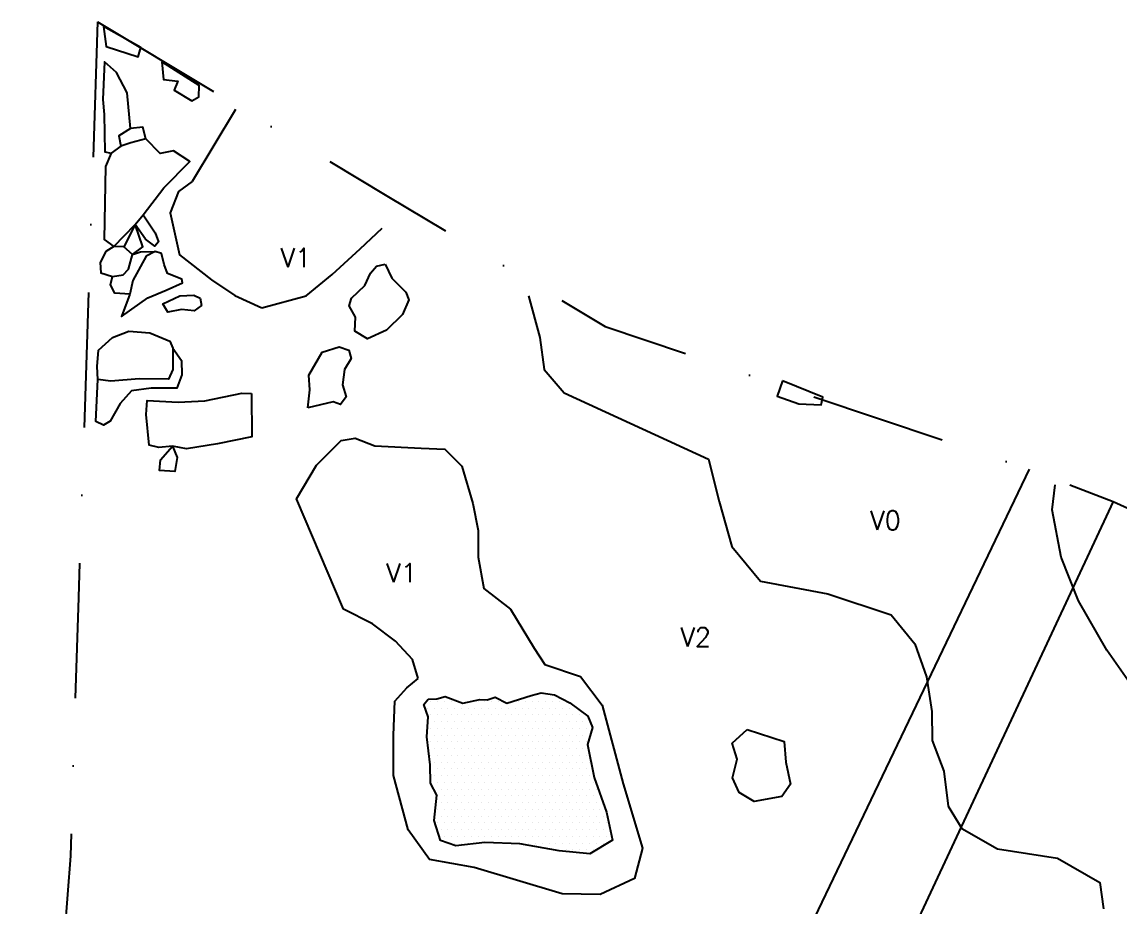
# Model space of a CAD drawing. Header units: metres. Extents: x -894 to -502, y -1356 to -959.
# Drawn here: x -894.4 to -691.2, y -1123.1 to -959.3 of the extents above; entities that cross this region are included whole.
import ezdxf

# ---------------------------------------------------------------- set-up
doc = ezdxf.new("R2010")
doc.units = ezdxf.units.M
doc.header["$LTSCALE"] = 25
doc.header["$MEASUREMENT"] = 0
doc.linetypes.add('STRICHPUNKTX2', pattern=[2, 1, -0.5, 0, -0.5])
doc.layers.get('0').update_dxf_attribs({"linetype": 'CONTINUOUS'})
for name, color, linetype in [('BEFUND', 1, 'CONTINUOUS'), ('BEFUNDSCHRAFF', 1, 'CONTINUOUS'), ('GRABUNGSGRENZE', 3, 'STRICHPUNKTX2'), ('STEINE', 4, 'CONTINUOUS'), ('STEINESCHRAFF', 4, 'CONTINUOUS'), ('TPROFIL', 3, 'CONTINUOUS')]:
    doc.layers.add(name, color=color, linetype=linetype)
doc.styles.get("Standard").update_dxf_attribs({"font": 'txt.shx'})

# ---------------------------------------------------------------- blocks, each defined once
blk = doc.blocks.new('*X4')
at = {"color": 0}
for p, q in [((-818.75, -1085), (-818.75, -1085)), ((-817.5, -1085), (-817.5, -1085)), ((-816.25, -1085), (-816.25, -1085)), ((-815, -1085), (-815, -1085)), ((-810, -1085), (-810, -1085)), ((-808.75, -1085), (-808.75, -1085)), ((-807.5, -1085), (-807.5, -1085)), ((-806.25, -1085), (-806.25, -1085)), ((-802.5, -1085), (-802.5, -1085)), ((-801.25, -1085), (-801.25, -1085)), ((-800, -1085), (-800, -1085)), ((-799.375, -1083.75), (-799.375, -1083.75)), ((-798.75, -1085), (-798.75, -1085)), ((-798.125, -1083.75), (-798.125, -1083.75)), ((-797.5, -1085), (-797.5, -1085)), ((-796.875, -1083.75), (-796.875, -1083.75)), ((-796.25, -1085), (-796.25, -1085)), ((-795, -1085), (-795, -1085)), ((-793.75, -1085), (-793.75, -1085)), ((-819.375, -1086.25), (-819.375, -1086.25)), ((-818.125, -1086.25), (-818.125, -1086.25)), ((-816.875, -1086.25), (-816.875, -1086.25)), ((-815.625, -1086.25), (-815.625, -1086.25)), ((-814.375, -1086.25), (-814.375, -1086.25)), ((-813.125, -1086.25), (-813.125, -1086.25)), ((-811.875, -1086.25), (-811.875, -1086.25)), ((-810.625, -1086.25), (-810.625, -1086.25)), ((-809.375, -1086.25), (-809.375, -1086.25)), ((-808.125, -1086.25), (-808.125, -1086.25)), ((-806.875, -1086.25), (-806.875, -1086.25)), ((-805.625, -1086.25), (-805.625, -1086.25)), ((-804.375, -1086.25), (-804.375, -1086.25)), ((-803.125, -1086.25), (-803.125, -1086.25)), ((-801.875, -1086.25), (-801.875, -1086.25)), ((-800.625, -1086.25), (-800.625, -1086.25)), ((-799.375, -1086.25), (-799.375, -1086.25)), ((-798.125, -1086.25), (-798.125, -1086.25)), ((-796.875, -1086.25), (-796.875, -1086.25)), ((-795.625, -1086.25), (-795.625, -1086.25)), ((-794.375, -1086.25), (-794.375, -1086.25)), ((-793.125, -1086.25), (-793.125, -1086.25)), ((-791.875, -1086.25), (-791.875, -1086.25)), ((-818.75, -1087.5), (-818.75, -1087.5)), ((-818.125, -1088.75), (-818.125, -1088.75)), ((-817.5, -1087.5), (-817.5, -1087.5)), ((-816.875, -1088.75), (-816.875, -1088.75)), ((-816.25, -1087.5), (-816.25, -1087.5)), ((-815.625, -1088.75), (-815.625, -1088.75)), ((-815, -1087.5), (-815, -1087.5)), ((-814.375, -1088.75), (-814.375, -1088.75)), ((-813.75, -1087.5), (-813.75, -1087.5)), ((-813.125, -1088.75), (-813.125, -1088.75)), ((-812.5, -1087.5), (-812.5, -1087.5)), ((-811.875, -1088.75), (-811.875, -1088.75)), ((-811.25, -1087.5), (-811.25, -1087.5)), ((-810.625, -1088.75), (-810.625, -1088.75)), ((-810, -1087.5), (-810, -1087.5)), ((-809.375, -1088.75), (-809.375, -1088.75)), ((-808.75, -1087.5), (-808.75, -1087.5)), ((-808.125, -1088.75), (-808.125, -1088.75)), ((-807.5, -1087.5), (-807.5, -1087.5)), ((-806.875, -1088.75), (-806.875, -1088.75)), ((-806.25, -1087.5), (-806.25, -1087.5)), ((-805.625, -1088.75), (-805.625, -1088.75)), ((-805, -1087.5), (-805, -1087.5)), ((-804.375, -1088.75), (-804.375, -1088.75)), ((-803.75, -1087.5), (-803.75, -1087.5)), ((-803.125, -1088.75), (-803.125, -1088.75)), ((-802.5, -1087.5), (-802.5, -1087.5)), ((-801.875, -1088.75), (-801.875, -1088.75)), ((-801.25, -1087.5), (-801.25, -1087.5)), ((-800.625, -1088.75), (-800.625, -1088.75)), ((-800, -1087.5), (-800, -1087.5)), ((-799.375, -1088.75), (-799.375, -1088.75)), ((-798.75, -1087.5), (-798.75, -1087.5)), ((-798.125, -1088.75), (-798.125, -1088.75)), ((-797.5, -1087.5), (-797.5, -1087.5)), ((-796.875, -1088.75), (-796.875, -1088.75)), ((-796.25, -1087.5), (-796.25, -1087.5)), ((-795.625, -1088.75), (-795.625, -1088.75)), ((-795, -1087.5), (-795, -1087.5)), ((-794.375, -1088.75), (-794.375, -1088.75)), ((-793.75, -1087.5), (-793.75, -1087.5)), ((-793.125, -1088.75), (-793.125, -1088.75)), ((-792.5, -1087.5), (-792.5, -1087.5)), ((-791.875, -1088.75), (-791.875, -1088.75)), ((-791.25, -1087.5), (-791.25, -1087.5)), ((-790.625, -1088.75), (-790.625, -1088.75)), ((-789.375, -1088.75), (-789.375, -1088.75)), ((-819.375, -1091.25), (-819.375, -1091.25)), ((-818.75, -1090), (-818.75, -1090)), ((-818.125, -1091.25), (-818.125, -1091.25)), ((-817.5, -1090), (-817.5, -1090)), ((-816.875, -1091.25), (-816.875, -1091.25)), ((-816.25, -1090), (-816.25, -1090)), ((-815.625, -1091.25), (-815.625, -1091.25)), ((-815, -1090), (-815, -1090)), ((-814.375, -1091.25), (-814.375, -1091.25)), ((-813.75, -1090), (-813.75, -1090)), ((-813.125, -1091.25), (-813.125, -1091.25)), ((-812.5, -1090), (-812.5, -1090)), ((-811.875, -1091.25), (-811.875, -1091.25)), ((-811.25, -1090), (-811.25, -1090)), ((-810.625, -1091.25), (-810.625, -1091.25)), ((-810, -1090), (-810, -1090)), ((-809.375, -1091.25), (-809.375, -1091.25)), ((-808.75, -1090), (-808.75, -1090)), ((-808.125, -1091.25), (-808.125, -1091.25)), ((-807.5, -1090), (-807.5, -1090)), ((-806.875, -1091.25), (-806.875, -1091.25)), ((-806.25, -1090), (-806.25, -1090)), ((-805.625, -1091.25), (-805.625, -1091.25)), ((-805, -1090), (-805, -1090)), ((-804.375, -1091.25), (-804.375, -1091.25)), ((-803.75, -1090), (-803.75, -1090)), ((-803.125, -1091.25), (-803.125, -1091.25)), ((-802.5, -1090), (-802.5, -1090)), ((-801.875, -1091.25), (-801.875, -1091.25)), ((-801.25, -1090), (-801.25, -1090)), ((-800.625, -1091.25), (-800.625, -1091.25)), ((-800, -1090), (-800, -1090)), ((-799.375, -1091.25), (-799.375, -1091.25)), ((-798.75, -1090), (-798.75, -1090)), ((-798.125, -1091.25), (-798.125, -1091.25)), ((-797.5, -1090), (-797.5, -1090)), ((-796.875, -1091.25), (-796.875, -1091.25)), ((-796.25, -1090), (-796.25, -1090)), ((-795.625, -1091.25), (-795.625, -1091.25)), ((-795, -1090), (-795, -1090)), ((-794.375, -1091.25), (-794.375, -1091.25)), ((-793.75, -1090), (-793.75, -1090)), ((-793.125, -1091.25), (-793.125, -1091.25)), ((-792.5, -1090), (-792.5, -1090)), ((-791.875, -1091.25), (-791.875, -1091.25)), ((-791.25, -1090), (-791.25, -1090)), ((-790.625, -1091.25), (-790.625, -1091.25)), ((-790, -1090), (-790, -1090)), ((-789.375, -1091.25), (-789.375, -1091.25)), ((-818.75, -1092.5), (-818.75, -1092.5)), ((-817.5, -1092.5), (-817.5, -1092.5)), ((-816.25, -1092.5), (-816.25, -1092.5)), ((-815, -1092.5), (-815, -1092.5)), ((-813.75, -1092.5), (-813.75, -1092.5)), ((-812.5, -1092.5), (-812.5, -1092.5)), ((-811.25, -1092.5), (-811.25, -1092.5)), ((-810, -1092.5), (-810, -1092.5)), ((-808.75, -1092.5), (-808.75, -1092.5)), ((-807.5, -1092.5), (-807.5, -1092.5)), ((-806.25, -1092.5), (-806.25, -1092.5)), ((-805, -1092.5), (-805, -1092.5)), ((-803.75, -1092.5), (-803.75, -1092.5)), ((-802.5, -1092.5), (-802.5, -1092.5)), ((-801.25, -1092.5), (-801.25, -1092.5)), ((-800, -1092.5), (-800, -1092.5)), ((-798.75, -1092.5), (-798.75, -1092.5)), ((-797.5, -1092.5), (-797.5, -1092.5)), ((-796.25, -1092.5), (-796.25, -1092.5)), ((-795, -1092.5), (-795, -1092.5)), ((-793.75, -1092.5), (-793.75, -1092.5)), ((-792.5, -1092.5), (-792.5, -1092.5)), ((-791.25, -1092.5), (-791.25, -1092.5)), ((-790, -1092.5), (-790, -1092.5)), ((-818.75, -1095), (-818.75, -1095)), ((-818.125, -1093.75), (-818.125, -1093.75)), ((-817.5, -1095), (-817.5, -1095)), ((-816.875, -1093.75), (-816.875, -1093.75)), ((-816.25, -1095), (-816.25, -1095)), ((-815.625, -1093.75), (-815.625, -1093.75)), ((-815, -1095), (-815, -1095)), ((-814.375, -1093.75), (-814.375, -1093.75)), ((-813.75, -1095), (-813.75, -1095)), ((-813.125, -1093.75), (-813.125, -1093.75)), ((-812.5, -1095), (-812.5, -1095)), ((-811.875, -1093.75), (-811.875, -1093.75)), ((-811.25, -1095), (-811.25, -1095)), ((-810.625, -1093.75), (-810.625, -1093.75)), ((-810, -1095), (-810, -1095)), ((-809.375, -1093.75), (-809.375, -1093.75)), ((-808.75, -1095), (-808.75, -1095)), ((-808.125, -1093.75), (-808.125, -1093.75)), ((-807.5, -1095), (-807.5, -1095)), ((-806.875, -1093.75), (-806.875, -1093.75)), ((-806.25, -1095), (-806.25, -1095)), ((-805.625, -1093.75), (-805.625, -1093.75)), ((-805, -1095), (-805, -1095)), ((-804.375, -1093.75), (-804.375, -1093.75)), ((-803.75, -1095), (-803.75, -1095)), ((-803.125, -1093.75), (-803.125, -1093.75)), ((-802.5, -1095), (-802.5, -1095)), ((-801.875, -1093.75), (-801.875, -1093.75)), ((-801.25, -1095), (-801.25, -1095)), ((-800.625, -1093.75), (-800.625, -1093.75)), ((-800, -1095), (-800, -1095)), ((-799.375, -1093.75), (-799.375, -1093.75)), ((-798.75, -1095), (-798.75, -1095)), ((-798.125, -1093.75), (-798.125, -1093.75)), ((-797.5, -1095), (-797.5, -1095)), ((-796.875, -1093.75), (-796.875, -1093.75)), ((-796.25, -1095), (-796.25, -1095)), ((-795.625, -1093.75), (-795.625, -1093.75)), ((-795, -1095), (-795, -1095)), ((-794.375, -1093.75), (-794.375, -1093.75)), ((-793.75, -1095), (-793.75, -1095)), ((-793.125, -1093.75), (-793.125, -1093.75)), ((-792.5, -1095), (-792.5, -1095)), ((-791.875, -1093.75), (-791.875, -1093.75)), ((-791.25, -1095), (-791.25, -1095)), ((-790.625, -1093.75), (-790.625, -1093.75)), ((-790, -1095), (-790, -1095)), ((-818.125, -1096.25), (-818.125, -1096.25)), ((-816.875, -1096.25), (-816.875, -1096.25)), ((-815.625, -1096.25), (-815.625, -1096.25)), ((-814.375, -1096.25), (-814.375, -1096.25)), ((-813.125, -1096.25), (-813.125, -1096.25)), ((-811.875, -1096.25), (-811.875, -1096.25)), ((-810.625, -1096.25), (-810.625, -1096.25)), ((-809.375, -1096.25), (-809.375, -1096.25)), ((-808.125, -1096.25), (-808.125, -1096.25)), ((-806.875, -1096.25), (-806.875, -1096.25)), ((-805.625, -1096.25), (-805.625, -1096.25)), ((-804.375, -1096.25), (-804.375, -1096.25)), ((-803.125, -1096.25), (-803.125, -1096.25)), ((-801.875, -1096.25), (-801.875, -1096.25)), ((-800.625, -1096.25), (-800.625, -1096.25)), ((-799.375, -1096.25), (-799.375, -1096.25)), ((-798.125, -1096.25), (-798.125, -1096.25)), ((-796.875, -1096.25), (-796.875, -1096.25)), ((-795.625, -1096.25), (-795.625, -1096.25)), ((-794.375, -1096.25), (-794.375, -1096.25)), ((-793.125, -1096.25), (-793.125, -1096.25)), ((-791.875, -1096.25), (-791.875, -1096.25)), ((-790.625, -1096.25), (-790.625, -1096.25)), ((-789.375, -1096.25), (-789.375, -1096.25)), ((-818.75, -1097.5), (-818.75, -1097.5)), ((-818.125, -1098.75), (-818.125, -1098.75)), ((-817.5, -1097.5), (-817.5, -1097.5)), ((-816.875, -1098.75), (-816.875, -1098.75)), ((-816.25, -1097.5), (-816.25, -1097.5)), ((-815.625, -1098.75), (-815.625, -1098.75)), ((-815, -1097.5), (-815, -1097.5)), ((-814.375, -1098.75), (-814.375, -1098.75)), ((-813.75, -1097.5), (-813.75, -1097.5)), ((-813.125, -1098.75), (-813.125, -1098.75)), ((-812.5, -1097.5), (-812.5, -1097.5)), ((-811.875, -1098.75), (-811.875, -1098.75)), ((-811.25, -1097.5), (-811.25, -1097.5)), ((-810.625, -1098.75), (-810.625, -1098.75)), ((-810, -1097.5), (-810, -1097.5)), ((-809.375, -1098.75), (-809.375, -1098.75)), ((-808.75, -1097.5), (-808.75, -1097.5)), ((-808.125, -1098.75), (-808.125, -1098.75)), ((-807.5, -1097.5), (-807.5, -1097.5)), ((-806.875, -1098.75), (-806.875, -1098.75)), ((-806.25, -1097.5), (-806.25, -1097.5)), ((-805.625, -1098.75), (-805.625, -1098.75)), ((-805, -1097.5), (-805, -1097.5)), ((-804.375, -1098.75), (-804.375, -1098.75)), ((-803.75, -1097.5), (-803.75, -1097.5)), ((-803.125, -1098.75), (-803.125, -1098.75)), ((-802.5, -1097.5), (-802.5, -1097.5)), ((-801.875, -1098.75), (-801.875, -1098.75)), ((-801.25, -1097.5), (-801.25, -1097.5)), ((-800.625, -1098.75), (-800.625, -1098.75)), ((-800, -1097.5), (-800, -1097.5)), ((-799.375, -1098.75), (-799.375, -1098.75)), ((-798.75, -1097.5), (-798.75, -1097.5)), ((-798.125, -1098.75), (-798.125, -1098.75)), ((-797.5, -1097.5), (-797.5, -1097.5)), ((-796.875, -1098.75), (-796.875, -1098.75)), ((-796.25, -1097.5), (-796.25, -1097.5)), ((-795.625, -1098.75), (-795.625, -1098.75)), ((-795, -1097.5), (-795, -1097.5)), ((-794.375, -1098.75), (-794.375, -1098.75)), ((-793.75, -1097.5), (-793.75, -1097.5)), ((-793.125, -1098.75), (-793.125, -1098.75)), ((-792.5, -1097.5), (-792.5, -1097.5)), ((-791.875, -1098.75), (-791.875, -1098.75)), ((-791.25, -1097.5), (-791.25, -1097.5)), ((-790.625, -1098.75), (-790.625, -1098.75)), ((-790, -1097.5), (-790, -1097.5)), ((-789.375, -1098.75), (-789.375, -1098.75)), ((-818.75, -1100), (-818.75, -1100)), ((-818.125, -1101.25), (-818.125, -1101.25)), ((-817.5, -1100), (-817.5, -1100)), ((-816.875, -1101.25), (-816.875, -1101.25)), ((-816.25, -1100), (-816.25, -1100)), ((-815.625, -1101.25), (-815.625, -1101.25)), ((-815, -1100), (-815, -1100)), ((-814.375, -1101.25), (-814.375, -1101.25)), ((-813.75, -1100), (-813.75, -1100)), ((-813.125, -1101.25), (-813.125, -1101.25)), ((-812.5, -1100), (-812.5, -1100)), ((-811.875, -1101.25), (-811.875, -1101.25)), ((-811.25, -1100), (-811.25, -1100)), ((-810.625, -1101.25), (-810.625, -1101.25)), ((-810, -1100), (-810, -1100)), ((-809.375, -1101.25), (-809.375, -1101.25)), ((-808.75, -1100), (-808.75, -1100)), ((-808.125, -1101.25), (-808.125, -1101.25)), ((-807.5, -1100), (-807.5, -1100)), ((-806.875, -1101.25), (-806.875, -1101.25)), ((-806.25, -1100), (-806.25, -1100)), ((-805.625, -1101.25), (-805.625, -1101.25)), ((-805, -1100), (-805, -1100)), ((-804.375, -1101.25), (-804.375, -1101.25)), ((-803.75, -1100), (-803.75, -1100)), ((-803.125, -1101.25), (-803.125, -1101.25)), ((-802.5, -1100), (-802.5, -1100)), ((-801.875, -1101.25), (-801.875, -1101.25)), ((-801.25, -1100), (-801.25, -1100)), ((-800.625, -1101.25), (-800.625, -1101.25)), ((-800, -1100), (-800, -1100)), ((-799.375, -1101.25), (-799.375, -1101.25)), ((-798.75, -1100), (-798.75, -1100)), ((-798.125, -1101.25), (-798.125, -1101.25)), ((-797.5, -1100), (-797.5, -1100)), ((-796.875, -1101.25), (-796.875, -1101.25)), ((-796.25, -1100), (-796.25, -1100)), ((-795.625, -1101.25), (-795.625, -1101.25)), ((-795, -1100), (-795, -1100)), ((-794.375, -1101.25), (-794.375, -1101.25)), ((-793.75, -1100), (-793.75, -1100)), ((-793.125, -1101.25), (-793.125, -1101.25)), ((-792.5, -1100), (-792.5, -1100)), ((-791.875, -1101.25), (-791.875, -1101.25)), ((-791.25, -1100), (-791.25, -1100)), ((-790.625, -1101.25), (-790.625, -1101.25)), ((-790, -1100), (-790, -1100)), ((-789.375, -1101.25), (-789.375, -1101.25)), ((-788.75, -1100), (-788.75, -1100)), ((-788.125, -1101.25), (-788.125, -1101.25)), ((-817.5, -1102.5), (-817.5, -1102.5)), ((-816.25, -1102.5), (-816.25, -1102.5)), ((-815, -1102.5), (-815, -1102.5)), ((-813.75, -1102.5), (-813.75, -1102.5)), ((-812.5, -1102.5), (-812.5, -1102.5)), ((-811.25, -1102.5), (-811.25, -1102.5)), ((-810, -1102.5), (-810, -1102.5)), ((-808.75, -1102.5), (-808.75, -1102.5)), ((-807.5, -1102.5), (-807.5, -1102.5)), ((-806.25, -1102.5), (-806.25, -1102.5)), ((-805, -1102.5), (-805, -1102.5)), ((-803.75, -1102.5), (-803.75, -1102.5)), ((-802.5, -1102.5), (-802.5, -1102.5)), ((-801.25, -1102.5), (-801.25, -1102.5)), ((-800, -1102.5), (-800, -1102.5)), ((-798.75, -1102.5), (-798.75, -1102.5)), ((-797.5, -1102.5), (-797.5, -1102.5)), ((-796.25, -1102.5), (-796.25, -1102.5)), ((-795, -1102.5), (-795, -1102.5)), ((-793.75, -1102.5), (-793.75, -1102.5)), ((-792.5, -1102.5), (-792.5, -1102.5)), ((-791.25, -1102.5), (-791.25, -1102.5)), ((-790, -1102.5), (-790, -1102.5)), ((-788.75, -1102.5), (-788.75, -1102.5)), ((-787.5, -1102.5), (-787.5, -1102.5)), ((-817.5, -1105), (-817.5, -1105)), ((-816.875, -1103.75), (-816.875, -1103.75)), ((-816.25, -1105), (-816.25, -1105)), ((-815.625, -1103.75), (-815.625, -1103.75)), ((-815, -1105), (-815, -1105)), ((-814.375, -1103.75), (-814.375, -1103.75)), ((-813.75, -1105), (-813.75, -1105)), ((-813.125, -1103.75), (-813.125, -1103.75)), ((-812.5, -1105), (-812.5, -1105)), ((-811.875, -1103.75), (-811.875, -1103.75)), ((-811.25, -1105), (-811.25, -1105)), ((-810.625, -1103.75), (-810.625, -1103.75)), ((-810, -1105), (-810, -1105)), ((-809.375, -1103.75), (-809.375, -1103.75)), ((-808.75, -1105), (-808.75, -1105)), ((-808.125, -1103.75), (-808.125, -1103.75)), ((-807.5, -1105), (-807.5, -1105)), ((-806.875, -1103.75), (-806.875, -1103.75)), ((-806.25, -1105), (-806.25, -1105)), ((-805.625, -1103.75), (-805.625, -1103.75)), ((-805, -1105), (-805, -1105)), ((-804.375, -1103.75), (-804.375, -1103.75)), ((-803.75, -1105), (-803.75, -1105)), ((-803.125, -1103.75), (-803.125, -1103.75)), ((-802.5, -1105), (-802.5, -1105)), ((-801.875, -1103.75), (-801.875, -1103.75)), ((-801.25, -1105), (-801.25, -1105)), ((-800.625, -1103.75), (-800.625, -1103.75)), ((-800, -1105), (-800, -1105)), ((-799.375, -1103.75), (-799.375, -1103.75)), ((-798.75, -1105), (-798.75, -1105)), ((-798.125, -1103.75), (-798.125, -1103.75)), ((-797.5, -1105), (-797.5, -1105)), ((-796.875, -1103.75), (-796.875, -1103.75)), ((-796.25, -1105), (-796.25, -1105)), ((-795.625, -1103.75), (-795.625, -1103.75)), ((-795, -1105), (-795, -1105)), ((-794.375, -1103.75), (-794.375, -1103.75)), ((-793.75, -1105), (-793.75, -1105)), ((-793.125, -1103.75), (-793.125, -1103.75)), ((-792.5, -1105), (-792.5, -1105)), ((-791.875, -1103.75), (-791.875, -1103.75)), ((-791.25, -1105), (-791.25, -1105)), ((-790.625, -1103.75), (-790.625, -1103.75)), ((-790, -1105), (-790, -1105)), ((-789.375, -1103.75), (-789.375, -1103.75)), ((-788.75, -1105), (-788.75, -1105)), ((-788.125, -1103.75), (-788.125, -1103.75)), ((-787.5, -1105), (-787.5, -1105)), ((-817.5, -1107.5), (-817.5, -1107.5)), ((-816.875, -1106.25), (-816.875, -1106.25)), ((-816.25, -1107.5), (-816.25, -1107.5)), ((-815.625, -1106.25), (-815.625, -1106.25)), ((-815, -1107.5), (-815, -1107.5)), ((-814.375, -1106.25), (-814.375, -1106.25)), ((-813.75, -1107.5), (-813.75, -1107.5)), ((-813.125, -1106.25), (-813.125, -1106.25)), ((-812.5, -1107.5), (-812.5, -1107.5)), ((-811.875, -1106.25), (-811.875, -1106.25)), ((-811.25, -1107.5), (-811.25, -1107.5)), ((-810.625, -1106.25), (-810.625, -1106.25)), ((-810, -1107.5), (-810, -1107.5)), ((-809.375, -1106.25), (-809.375, -1106.25)), ((-808.75, -1107.5), (-808.75, -1107.5)), ((-808.125, -1106.25), (-808.125, -1106.25)), ((-807.5, -1107.5), (-807.5, -1107.5)), ((-806.875, -1106.25), (-806.875, -1106.25)), ((-806.25, -1107.5), (-806.25, -1107.5)), ((-805.625, -1106.25), (-805.625, -1106.25)), ((-805, -1107.5), (-805, -1107.5)), ((-804.375, -1106.25), (-804.375, -1106.25)), ((-803.75, -1107.5), (-803.75, -1107.5)), ((-803.125, -1106.25), (-803.125, -1106.25)), ((-802.5, -1107.5), (-802.5, -1107.5)), ((-801.875, -1106.25), (-801.875, -1106.25)), ((-801.25, -1107.5), (-801.25, -1107.5)), ((-800.625, -1106.25), (-800.625, -1106.25)), ((-800, -1107.5), (-800, -1107.5)), ((-799.375, -1106.25), (-799.375, -1106.25)), ((-798.75, -1107.5), (-798.75, -1107.5)), ((-798.125, -1106.25), (-798.125, -1106.25)), ((-797.5, -1107.5), (-797.5, -1107.5)), ((-796.875, -1106.25), (-796.875, -1106.25)), ((-796.25, -1107.5), (-796.25, -1107.5)), ((-795.625, -1106.25), (-795.625, -1106.25)), ((-795, -1107.5), (-795, -1107.5)), ((-794.375, -1106.25), (-794.375, -1106.25)), ((-793.75, -1107.5), (-793.75, -1107.5)), ((-793.125, -1106.25), (-793.125, -1106.25)), ((-792.5, -1107.5), (-792.5, -1107.5)), ((-791.875, -1106.25), (-791.875, -1106.25)), ((-791.25, -1107.5), (-791.25, -1107.5)), ((-790.625, -1106.25), (-790.625, -1106.25)), ((-790, -1107.5), (-790, -1107.5)), ((-789.375, -1106.25), (-789.375, -1106.25)), ((-788.75, -1107.5), (-788.75, -1107.5)), ((-788.125, -1106.25), (-788.125, -1106.25)), ((-787.5, -1107.5), (-787.5, -1107.5)), ((-786.875, -1106.25), (-786.875, -1106.25)), ((-786.25, -1107.5), (-786.25, -1107.5)), ((-816.875, -1108.75), (-816.875, -1108.75)), ((-815.625, -1108.75), (-815.625, -1108.75)), ((-814.375, -1108.75), (-814.375, -1108.75)), ((-813.125, -1108.75), (-813.125, -1108.75)), ((-811.875, -1108.75), (-811.875, -1108.75)), ((-810.625, -1108.75), (-810.625, -1108.75)), ((-809.375, -1108.75), (-809.375, -1108.75)), ((-808.125, -1108.75), (-808.125, -1108.75)), ((-806.875, -1108.75), (-806.875, -1108.75)), ((-805.625, -1108.75), (-805.625, -1108.75)), ((-804.375, -1108.75), (-804.375, -1108.75)), ((-803.125, -1108.75), (-803.125, -1108.75)), ((-801.875, -1108.75), (-801.875, -1108.75)), ((-800.625, -1108.75), (-800.625, -1108.75)), ((-799.375, -1108.75), (-799.375, -1108.75)), ((-798.125, -1108.75), (-798.125, -1108.75)), ((-796.875, -1108.75), (-796.875, -1108.75)), ((-795.625, -1108.75), (-795.625, -1108.75)), ((-794.375, -1108.75), (-794.375, -1108.75)), ((-793.125, -1108.75), (-793.125, -1108.75)), ((-791.875, -1108.75), (-791.875, -1108.75)), ((-790.625, -1108.75), (-790.625, -1108.75)), ((-789.375, -1108.75), (-789.375, -1108.75)), ((-788.125, -1108.75), (-788.125, -1108.75)), ((-786.875, -1108.75), (-786.875, -1108.75)), ((-785.625, -1108.75), (-785.625, -1108.75)), ((-816.25, -1110), (-816.25, -1110)), ((-815, -1110), (-815, -1110)), ((-814.375, -1111.25), (-814.375, -1111.25)), ((-813.75, -1110), (-813.75, -1110)), ((-813.125, -1111.25), (-813.125, -1111.25)), ((-812.5, -1110), (-812.5, -1110)), ((-811.875, -1111.25), (-811.875, -1111.25)), ((-811.25, -1110), (-811.25, -1110)), ((-810.625, -1111.25), (-810.625, -1111.25)), ((-810, -1110), (-810, -1110)), ((-808.75, -1110), (-808.75, -1110)), ((-807.5, -1110), (-807.5, -1110)), ((-806.25, -1110), (-806.25, -1110)), ((-805, -1110), (-805, -1110)), ((-804.375, -1111.25), (-804.375, -1111.25)), ((-803.75, -1110), (-803.75, -1110)), ((-803.125, -1111.25), (-803.125, -1111.25)), ((-802.5, -1110), (-802.5, -1110)), ((-801.875, -1111.25), (-801.875, -1111.25)), ((-801.25, -1110), (-801.25, -1110)), ((-800.625, -1111.25), (-800.625, -1111.25)), ((-800, -1110), (-800, -1110)), ((-799.375, -1111.25), (-799.375, -1111.25)), ((-798.75, -1110), (-798.75, -1110)), ((-798.125, -1111.25), (-798.125, -1111.25)), ((-797.5, -1110), (-797.5, -1110)), ((-796.875, -1111.25), (-796.875, -1111.25)), ((-796.25, -1110), (-796.25, -1110)), ((-795.625, -1111.25), (-795.625, -1111.25)), ((-795, -1110), (-795, -1110)), ((-794.375, -1111.25), (-794.375, -1111.25)), ((-793.75, -1110), (-793.75, -1110)), ((-793.125, -1111.25), (-793.125, -1111.25)), ((-792.5, -1110), (-792.5, -1110)), ((-791.875, -1111.25), (-791.875, -1111.25)), ((-791.25, -1110), (-791.25, -1110)), ((-790.625, -1111.25), (-790.625, -1111.25)), ((-790, -1110), (-790, -1110)), ((-789.375, -1111.25), (-789.375, -1111.25)), ((-788.75, -1110), (-788.75, -1110)), ((-788.125, -1111.25), (-788.125, -1111.25)), ((-787.5, -1110), (-787.5, -1110)), ((-786.875, -1111.25), (-786.875, -1111.25)), ((-786.25, -1110), (-786.25, -1110)), ((-795, -1112.5), (-795, -1112.5)), ((-793.75, -1112.5), (-793.75, -1112.5)), ((-792.5, -1112.5), (-792.5, -1112.5)), ((-791.25, -1112.5), (-791.25, -1112.5)), ((-790, -1112.5), (-790, -1112.5)), ((-788.75, -1112.5), (-788.75, -1112.5))]:
    blk.add_line(p, q, dxfattribs=at)

msp = doc.modelspace()

# ---------------------------------------------------------------- linework, layer by layer
at = {"layer": 'BEFUND'}
for points in [[(-854.93, -975.53), (-862.93, -988.84), (-865.47, -990.66), (-867.02, -994.66), (-865.26, -1002.41), (-859.34, -1007), (-855.02, -1009.92), (-850.07, -1012.22)], [(-850.07, -1012.22), (-841.83, -1009.96), (-837.01, -1006.07), (-831.83, -1001.32), (-827.77, -997.49)], [(-800.7, -1009.99), (-798.59, -1017.72), (-797.8, -1023.62), (-794.07, -1027.94), (-767.36, -1040.18), (-765.4, -1048.01), (-763.03, -1056.35), (-757.77, -1062.8), (-745.29, -1065.11), (-733.57, -1068.99), (-729.17, -1074.37), (-727.02, -1080.48), (-726.03, -1086.89), (-725.96, -1092.23), (-723.81, -1097.93), (-723.02, -1104.39), (-720.52, -1108.56), (-713.89, -1112.31), (-702.78, -1114.05), (-694.98, -1118.51), (-694.25, -1123.4)], [(-821.1, -1080.81), (-822.18, -1077.25), (-825.3, -1073.85), (-829.53, -1070.66), (-834.94, -1067.93), (-843.65, -1047.54), (-839.91, -1041.31), (-835.39, -1036.77), (-832.74, -1036.3), (-829.12, -1037.72), (-820.57, -1038.15), (-816.19, -1038.34), (-813.02, -1041.49), (-810.97, -1048.4), (-809.98, -1053.39), (-810.02, -1058.33), (-808.93, -1064.13), (-804.03, -1067.93), (-799.63, -1075.2), (-797.69, -1078.2), (-791.06, -1080.42), (-787.08, -1085.75), (-783.16, -1100.25), (-779.61, -1112.15), (-781.07, -1117.76), (-787.43, -1120.73), (-794.45, -1120.65), (-810.76, -1115.76), (-819.01, -1114.26), (-822.95, -1108.77), (-825.68, -1098.75), (-825.7, -1091.27), (-825.41, -1085), (-823.23, -1082.5), (-821.1, -1080.81)], [(-605, -1089.98), (-605.34, -1097.06), (-607.71, -1102.82), (-611.82, -1108.69), (-616.09, -1111.8), (-619.95, -1114.26), (-623.51, -1116.26), (-628.76, -1114.95), (-633.24, -1112.93), (-639.93, -1107.65), (-643.09, -1104.3), (-643.36, -1101.55), (-643.36, -1101.55), (-647.16, -1105.33), (-650.36, -1107.43), (-655, -1108.1), (-663.61, -1104.52), (-674.22, -1097.47), (-686.78, -1085.39), (-693.63, -1075.54), (-698.91, -1066.39), (-702.14, -1058.36), (-703.79, -1049.55), (-703.25, -1044.97)]]:
    msp.add_lwpolyline(points, dxfattribs=at)
at = {"layer": 'GRABUNGSGRENZE', "flags": 128}
for points in [[(-880.43, -959.32), (-883.99, -1065.78), (-885.46, -1113.58), (-888.66, -1154.41), (-886.27, -1177.96), (-887.99, -1192.35), (-891.6, -1203.59), (-890.42, -1316.68), (-894.43, -1340.07), (-850.29, -1356.29)], [(-880.43, -959.32), (-826.93, -991.47), (-786.48, -1015.64), (-708.04, -1042.08), (-692.5, -1048.04), (-640.04, -1071.76), (-558.88, -1107), (-509.68, -1130.27), (-501.83, -1199.18)]]:
    msp.add_lwpolyline(points, dxfattribs=at)
at = {"layer": 'STEINE'}
for points in [[(-879.35, -960.18), (-878.85, -963.85), (-872.91, -965.79), (-872.41, -964.05), (-879.35, -960.18)], [(-874.32, -979.04), (-874.94, -972.4), (-876.92, -968.64), (-879.13, -966.67), (-879.48, -973.67), (-879.25, -976.43), (-879.08, -983.37), (-877.95, -983.57)], [(-868.56, -966.67), (-868.27, -969.99), (-865.61, -970.27), (-866.26, -971.96), (-862.97, -973.92), (-861.7, -973.14), (-861.67, -971.05), (-868.56, -966.67)], [(-871.49, -980.95), (-872.07, -978.76), (-874.32, -979.04), (-876.5, -980.39), (-876.13, -982.27)], [(-877.43, -1000.89), (-873.48, -996.76), (-872.02, -995.01), (-868.18, -990.02), (-863.38, -985.12), (-866.41, -983.15), (-868.86, -983.64), (-871.49, -980.95), (-874.29, -981.69), (-876.13, -982.27), (-877.95, -983.57), (-879, -986.08), (-879.23, -999.57), (-877.43, -1000.89)], [(-872.02, -995.01), (-869.79, -998.36), (-869.16, -999.99), (-869.82, -1000.81), (-871.57, -999.5), (-873.48, -996.76)], [(-873.99, -1002.33), (-872.07, -1000.94), (-873.48, -996.76), (-875.59, -1000.92)], [(-873.99, -1002.33), (-875.59, -1000.92), (-877.43, -1000.89), (-878.91, -1001.77), (-879.96, -1003.82), (-879.84, -1005.76), (-877.69, -1006.41)], [(-874.49, -1009.65), (-877.25, -1009.47), (-878.03, -1007.94), (-877.69, -1006.41), (-875.7, -1006.13), (-874.74, -1005.05), (-873.99, -1002.33), (-872.52, -1001.86), (-869.76, -1001.78)], [(-874.49, -1009.65), (-876.03, -1013.8), (-871.16, -1010.38), (-867.75, -1008.92), (-864.75, -1007.61), (-864.86, -1006.9), (-867.52, -1005.85), (-868.1, -1004.22), (-868.63, -1002.13), (-869.76, -1001.78), (-871.44, -1002.67), (-873.9, -1007.14), (-874.49, -1009.65)], [(-827.24, -1004.11), (-825.96, -1006.75), (-823.41, -1009.34), (-822.84, -1010.72), (-824, -1013.47), (-827, -1016.33), (-830.46, -1017.92), (-832.8, -1016.55), (-832.71, -1013.95), (-833.89, -1011.82), (-833.43, -1010.44), (-831, -1008.09), (-829.93, -1005.8), (-828.82, -1004.47), (-827.24, -1004.11)], [(-861.18, -1011.77), (-862.55, -1012.75), (-864.9, -1012.52), (-867.45, -1013), (-868.39, -1011.48), (-865.24, -1009.97), (-862.63, -1009.89), (-861.45, -1010.44), (-861.18, -1011.77)], [(-880.42, -1025.49), (-880.54, -1023.04), (-880.26, -1020.07), (-877.68, -1017.7), (-874.63, -1016.55), (-870.79, -1016.82), (-867.05, -1018.37), (-866.52, -1019.69), (-866.49, -1023.62), (-867.34, -1025.42), (-872.75, -1025.32), (-878.01, -1025.78), (-880.42, -1025.49)], [(-866.52, -1019.69), (-864.92, -1021.97), (-864.84, -1024.58), (-865.79, -1027.04), (-870.54, -1027.08), (-874.16, -1027.58), (-876.24, -1029.9), (-878.1, -1033.19), (-879.37, -1033.91), (-880.75, -1033.26), (-880.42, -1025.49)], [(-841.52, -1030.73), (-841.17, -1027.37), (-841.33, -1024.67), (-838.85, -1020.39), (-835.75, -1019.41), (-833.91, -1020.07), (-833.5, -1021.59), (-834.72, -1023.63), (-835.11, -1026.48), (-834.45, -1028.67), (-835.51, -1030.1), (-836.84, -1029.6), (-841.52, -1030.73)], [(-753.71, -1025.73), (-754.67, -1028.53), (-750.69, -1029.94), (-746.52, -1030.13), (-746.22, -1028.76), (-753.71, -1025.73)], [(-851.98, -1028.03), (-851.91, -1036.06), (-858.23, -1037.39), (-864, -1038.32), (-866.56, -1037.78), (-869.11, -1038.06), (-870.9, -1037.61), (-871.47, -1031.95), (-871.24, -1029.34), (-865.51, -1029.69), (-860.61, -1029.44), (-853.77, -1028), (-851.98, -1028.03)], [(-866.56, -1037.78), (-865.72, -1039.92), (-866.15, -1042.48), (-868.97, -1042.3), (-868.78, -1040.3), (-866.56, -1037.78)], [(-819.26, -1084.63), (-817.68, -1084.52), (-816.1, -1084.11), (-812.84, -1085.37), (-809.68, -1084.7), (-808.36, -1084.75), (-806.83, -1084.23), (-804.69, -1085.35), (-800.22, -1083.91), (-798.33, -1083.44), (-795.89, -1083.79), (-793.03, -1085.31), (-789.72, -1087.74), (-788.85, -1089.88), (-789.75, -1092.99), (-788.56, -1099.09), (-786.25, -1105.5), (-785.12, -1110.69), (-789.33, -1113.25), (-794.99, -1112.66), (-802.27, -1111.35), (-808.79, -1111.12), (-814.13, -1111.75), (-816.99, -1110.74), (-818.17, -1107.03), (-817.67, -1102.34), (-818.85, -1100.15), (-818.91, -1096.74), (-819.49, -1091.55), (-819.25, -1087.89), (-820.07, -1085.6), (-819.26, -1084.63)], [(-760.23, -1090.25), (-753.35, -1092.47), (-753.09, -1096.24), (-752.21, -1100.36), (-753.83, -1102.6), (-758.92, -1103.53), (-761.72, -1101.86), (-762.95, -1099.17), (-762.1, -1095.7), (-763.02, -1092.75), (-760.23, -1090.25)]]:
    msp.add_lwpolyline(points, dxfattribs=at)
at = {"layer": 'TPROFIL'}
for points in [[(-708.04, -1042.08), (-783.37, -1199.32)], [(-692.5, -1048.04), (-763.61, -1200.23)]]:
    msp.add_lwpolyline(points, dxfattribs=at)

# ---------------------------------------------------------------- block references
at = {"layer": 'STEINESCHRAFF'}
msp.add_blockref('*X4', (0, 0), dxfattribs=at)

# ---------------------------------------------------------------- texts
at = {"layer": 'BEFUNDSCHRAFF'}
for s, p in [('V1', (-846.61, -1004.7)), ('V0', (-737.49, -1053.28)), ('V1', (-827.03, -1062.99)), ('V2', (-772.61, -1074.87))]:
    msp.add_text(s, height=3.5, dxfattribs=at).set_placement(p)

doc.saveas('drawing.dxf')
